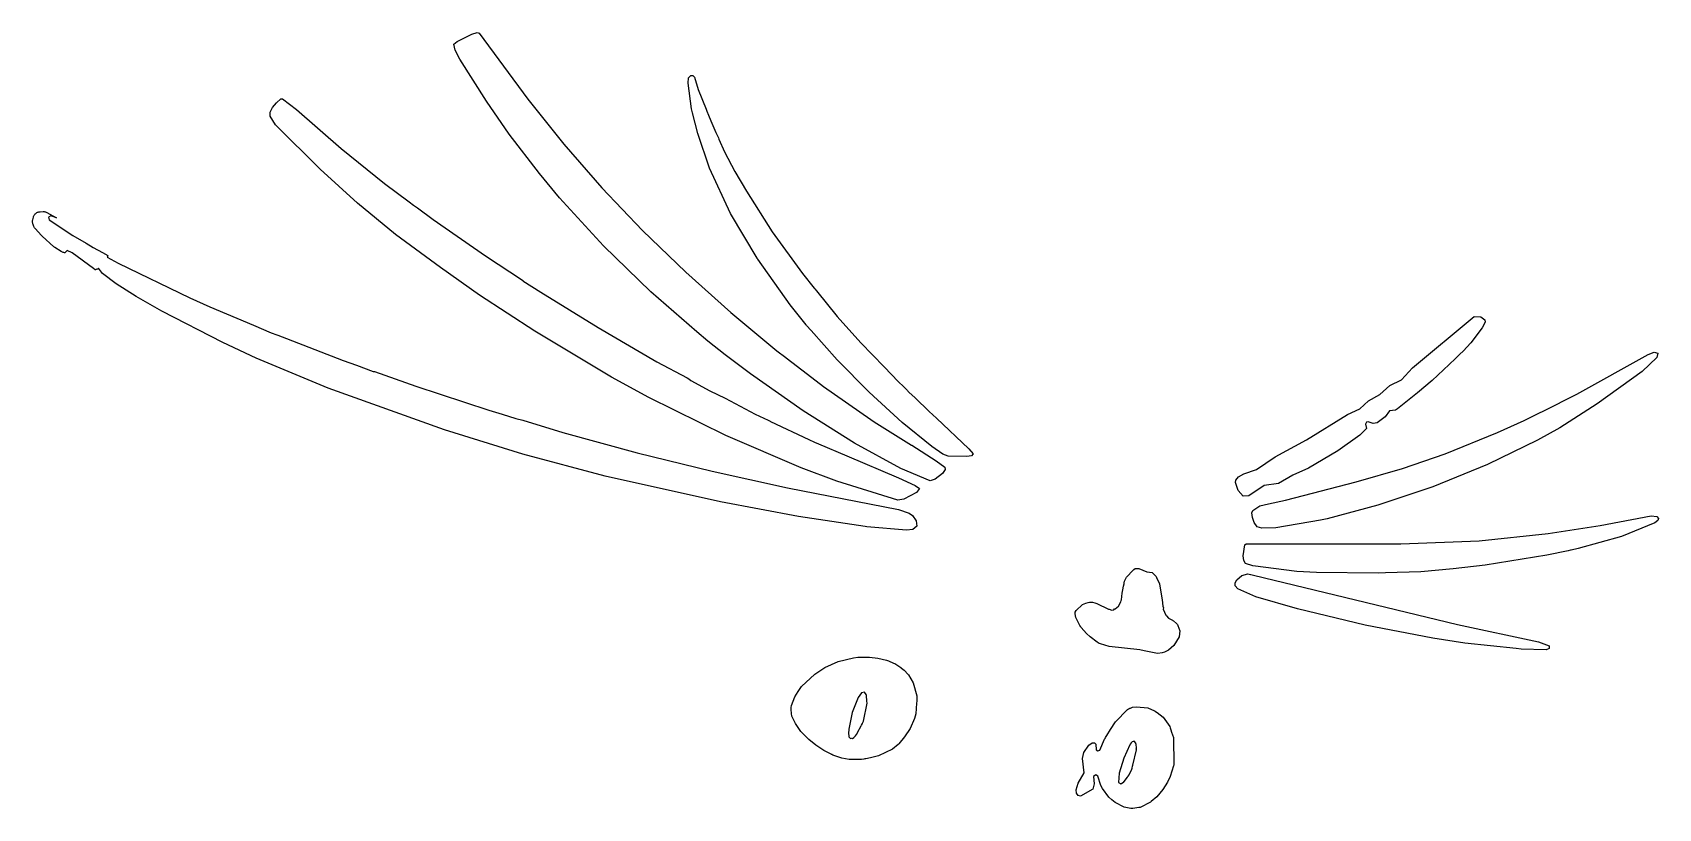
# Model space of a CAD drawing. Header units: millimetres. Extents: x 18 to 290, y 97 to 227.
import ezdxf

# ---------------------------------------------------------------- set-up
doc = ezdxf.new("R2010")
doc.units = ezdxf.units.MM
doc.layers.add('CUT', color=7, linetype='CONTINUOUS')

msp = doc.modelspace()

# ---------------------------------------------------------------- linework, layer by layer
at = {"layer": 'CUT'}
for points in [[(106.8652, 208.0812), (113.2338, 200.8203), (120.0363, 193.6613), (127.2373, 186.6979), (134.747, 179.9631), (142.4421, 173.6049), (143.9469, 172.4505), (143.9992, 172.4069), (147.5593, 169.679), (150.2365, 167.625), (158.1049, 162.1112), (158.8482, 161.6433), (159.1125, 161.4353), (164.8897, 157.832), (164.9465, 157.8048), (169.0296, 155.2348), (170.4922, 154.1521), (170.5309, 153.7573), (170.0935, 153.1239), (168.8592, 152.1677), (168.0153, 151.8753), (163.1508, 153.9555), (155.4094, 158.1835), (146.8116, 163.5869), (138.0577, 169.7205), (133.8166, 172.9163), (130.9179, 175.2184), (129.0683, 176.7409), (121.4143, 183.4112), (113.4837, 191.1337), (106.1886, 199.1434), (102.8107, 203.1791), (97.7775, 209.7908), (93.9572, 215.2825), (89.5188, 222.3125), (88.7304, 223.7696), (88.5131, 224.8121), (89.0705, 225.2636), (91.5126, 226.4843), (92.4479, 226.7415), (92.741, 226.6144), (100.8841, 215.6092)], [(132.6741, 209.1246), (132.7813, 208.9167), (133.7157, 206.8321), (135.4463, 203.5492), (137.349, 200.2201), (141.6826, 193.4525), (146.7392, 186.4917), (148.6905, 184.0676), (148.7997, 183.9236), (149.0788, 183.5851), (152.5082, 179.3246), (156.4695, 174.9165), (160.3489, 170.9362), (162.7488, 168.429), (163.5647, 167.6323), (164.2347, 166.9431), (164.3142, 166.8678), (164.4737, 166.7041), (165.524, 165.7189), (167.836, 163.461), (169.0978, 162.3326), (174.4653, 157.2438), (175.1932, 156.3935), (174.9493, 156.0617), (174.1438, 155.926), (171.0488, 155.9945), (170.1288, 156.3502), (168.3137, 157.6002), (163.3561, 161.6313), (157.8681, 166.6715), (152.5028, 172.0663), (148.1401, 176.9564), (147.4116, 177.8332), (147.3408, 177.9185), (147.3248, 177.9377), (147.3232, 177.9397), (144.6859, 181.2546), (139.254, 188.8702), (139.2125, 188.9347), (139.1764, 188.9907), (139.1449, 189.0396), (139.1338, 189.0569), (134.722, 196.4968), (131.2181, 204.0741), (129.224, 209.8483), (128.3536, 213.3036), (128.2083, 213.9675), (127.6353, 218.2914), (127.7025, 219.1752), (128.0555, 219.5599), (128.4049, 219.5477), (128.6909, 219.2618), (129.2946, 217.2471), (130.6177, 213.9492), (130.7448, 213.5799), (131.0308, 212.9196), (131.4036, 211.9903), (132.276, 210.0441)], [(100.0302, 185.3183), (100.0696, 185.3002), (103.0264, 183.3545), (112.6195, 177.4555), (122.3833, 171.7701), (127.4868, 169.0519), (127.7431, 168.9057), (128.0824, 168.6419), (131.2688, 166.8849), (133.7969, 165.6911), (138.8047, 163.0239), (140.9748, 161.9929), (141.3044, 161.8224), (141.3693, 161.8055), (147.767, 158.7661), (148.746, 158.3496), (149.3746, 158.0404), (154.1213, 156.0627), (162.7451, 152.3936), (165.4969, 151.107), (166.2221, 150.5948), (165.769, 149.9074), (163.6323, 148.8143), (162.6489, 148.6296), (152.4373, 151.7955), (146.5041, 154.0314), (133.9163, 159.4601), (121.0813, 165.7734), (114.8514, 169.1713), (102.0299, 176.8939), (92.8234, 182.8826), (86.2968, 187.4722), (78.8207, 193.0122), (72.4407, 198.2292), (66.2022, 203.9005), (58.7877, 211.3148), (57.8686, 212.7786), (57.9051, 213.4168), (58.2712, 214.2105), (58.9199, 215.021), (59.6766, 215.6849), (59.924, 215.6827), (62.2797, 213.8934), (69.7069, 207.3619), (76.9843, 201.5103), (81.0808, 198.4678), (81.7754, 197.8852), (82.4435, 197.4558), (85.0795, 195.498), (93.809, 189.4201), (99.9637, 185.3699)], [(106.6943, 159.9707), (119.1168, 156.5746), (131.6184, 153.5088), (144.2005, 150.7128), (162.749, 147.0733), (164.5406, 146.4763), (165.0964, 146.0988), (165.6722, 145.1824), (165.776, 144.2851), (165.1125, 143.7293), (164.0774, 143.6289), (157.443, 144.1953), (157.1567, 144.2225), (146.0376, 145.9213), (133.0109, 148.3657), (113.763, 152.6565), (100.0653, 156.3489), (86.9464, 160.3741), (67.5795, 167.3762), (55.5202, 172.3785), (49.9943, 174.9771), (39.7809, 180.2177), (35.5305, 182.6426), (32.19, 184.771), (32.1722, 184.7828), (29.8997, 186.4857), (29.2525, 187.3695), (29.156, 187.301), (29.0525, 187.2421), (28.9436, 187.1937), (28.8305, 187.1563), (28.7142, 187.1304), (28.6972, 187.1283), (28.3912, 187.3446), (24.8229, 189.9297), (23.9852, 190.3428), (23.5843, 189.9618), (23.5701, 189.9765), (23.4428, 190.0004), (23.331, 190.0269), (23.2223, 190.064), (23.1176, 190.1113), (23.0179, 190.1684), (21.9397, 190.8568), (21.8613, 190.9113), (21.7875, 190.972), (19.8093, 192.7331), (19.7083, 192.8345), (18.6548, 194.0258), (18.5723, 194.1303), (18.5019, 194.2432), (18.4444, 194.3633), (18.3068, 194.6971), (18.2695, 194.8006), (18.242, 194.9071), (18.2242, 195.0156), (18.2165, 195.1254), (18.2189, 195.2353), (18.2313, 195.3446), (18.2537, 195.4523), (18.3725, 195.9162), (18.4079, 196.0304), (18.4545, 196.1405), (18.5118, 196.2454), (18.5792, 196.3441), (18.6562, 196.4356), (18.7419, 196.519), (18.8354, 196.5935), (18.9359, 196.6583), (19.0424, 196.7127), (19.1537, 196.7563), (19.2688, 196.7886), (19.3866, 196.8093), (19.5058, 196.8181), (20.0186, 196.8306), (20.1449, 196.827), (20.2701, 196.8101), (20.3928, 196.7802), (20.5117, 196.7376), (20.6255, 196.6827), (22.2033, 195.8159), (21.2484, 196.1401), (20.9072, 195.8832), (21.0067, 195.468), (24.9248, 192.8183), (27.1671, 191.5428), (28.3299, 190.8348), (29.9006, 189.9878), (30.7921, 189.4807), (30.7559, 189.3817), (30.7059, 189.2772), (30.6901, 189.2512), (32.5019, 188.2123), (44.4916, 182.4111), (45.6069, 181.9342), (47.7989, 180.9215), (55.0996, 177.8749), (58.063, 176.6077), (58.9975, 176.2483), (59.1372, 176.19), (60.6243, 175.6226), (70.0602, 171.9935), (72.2636, 171.2086), (75.0751, 170.1606), (75.3065, 170.1245), (82.1659, 167.6807), (94.3797, 163.6889), (96.6074, 163.0162), (98.8986, 162.2691), (100.0199, 161.9859)], [(251.8293, 168.6283), (249.3572, 166.5522), (246.047, 163.8813), (245.6884, 163.6788), (244.6812, 163.5891), (243.9872, 162.5716), (242.6233, 161.5774), (241.9389, 161.4355), (241.1128, 161.7384), (240.8199, 161.6694), (240.6597, 161.3353), (240.832, 160.6187), (239.7482, 159.4941), (236.0404, 156.8608), (231.1848, 153.9822), (228.5517, 152.7986), (226.1712, 151.446), (223.7629, 151.0887), (221.2142, 149.3857), (220.2756, 149.3361), (219.4014, 150.2744), (218.998, 151.5792), (219.0535, 151.9778), (219.4613, 152.5318), (220.398, 153.0677), (222.4868, 153.7493), (225.6262, 155.8707), (230.8136, 158.7033), (237.6732, 162.95), (239.7117, 163.9224), (241.159, 165.2444), (243.0539, 166.3008), (244.755, 167.7701), (246.7077, 168.7468), (248.5119, 170.7569), (258.838, 179.2931), (259.923, 179.2631), (260.6143, 178.7508), (260.6773, 178.3932), (260.1718, 177.4186), (258.2663, 174.9475), (256.9568, 173.536), (256.4133, 173.0117), (255.9365, 172.5517), (255.686, 172.3101), (254.6437, 171.3045)], [(251.9128, 150.8734), (242.7392, 147.8056), (234.2909, 145.5528), (233.1478, 145.3063), (225.7363, 144.0131), (223.3747, 143.9534), (222.6065, 144.1956), (222.098, 144.9131), (221.7991, 145.768), (221.7089, 146.5059), (221.9014, 146.9124), (223.0354, 147.69), (224.4736, 148.0512), (227.3511, 148.6265), (239.1049, 151.7212), (246.8749, 153.9542), (253.9514, 156.3927), (262.7144, 159.9276), (267.1557, 161.9543), (269.942, 163.3381), (270.1039, 163.4139), (270.32, 163.5258), (275.9617, 166.3278), (287.8312, 172.9917), (288.8472, 173.348), (289.4707, 173.1908), (289.2785, 172.455), (286.8607, 170.1268), (279.3548, 164.7125), (273.1022, 160.7525), (269.4031, 158.664), (261.0206, 154.5764)], [(276.1466, 140.5665), (275.0043, 140.3067), (274.9245, 140.2886), (274.9089, 140.285), (274.4894, 140.1896), (270.9187, 139.4615), (260.664, 137.7919), (255.2971, 137.1656), (249.9165, 136.6874), (244.0069, 136.51), (242.7937, 136.4806), (232.5051, 136.5782), (229.2297, 136.7496), (221.8687, 137.7055), (220.6553, 138.0537), (220.357, 138.5654), (220.2801, 139.3397), (220.5226, 141.2047), (220.7362, 141.3652), (238.4165, 141.3652), (239.8043, 141.3355), (240.7259, 141.3652), (246.6027, 141.3652), (259.6274, 141.8706), (271.1767, 143.091), (279.8346, 144.4299), (288.38, 146.008), (289.2942, 145.9367), (289.5746, 145.5631), (289.469, 145.2505), (288.9543, 144.8393), (283.3768, 142.561)], [(198.6573, 130.3087), (198.7939, 130.4861), (198.9125, 130.489), (199.4444, 130.951), (199.848, 131.6902), (199.8801, 131.8954), (199.9749, 132.0183), (200.0678, 133.0946), (200.1584, 133.6736), (200.2911, 134.2752), (200.378, 134.6692), (200.4133, 134.8295), (200.483, 135.1454), (200.7988, 135.774), (200.994, 135.991), (201.6673, 136.7393), (202.0262, 137.0957), (202.2478, 137.2276), (202.8256, 137.2152), (202.8693, 137.2142), (202.8725, 137.2142), (202.8735, 137.2141), (204.1904, 136.6642), (205.074, 136.5441), (205.6735, 135.9775), (205.6876, 135.9469), (205.7158, 135.8861), (205.799, 135.7064), (206.2865, 134.653), (206.2954, 134.6339), (206.2989, 134.6264), (206.299, 134.6262), (206.7557, 132.0016), (206.8748, 130.9412), (206.9517, 130.6915), (206.9382, 130.4349), (207.3551, 129.4224), (207.4818, 129.3508), (207.7769, 128.9517), (208.4932, 128.6117), (208.5434, 128.5687), (208.6359, 128.4896), (209.1244, 128.0716), (209.2626, 127.9533), (209.3105, 127.8624), (209.3698, 127.7114), (209.711, 126.8429), (209.5751, 125.8326), (208.6929, 124.3883), (207.8192, 123.6183), (207.1105, 123.2609), (206.7679, 123.157), (206.0238, 123.0686), (205.6637, 123.0874), (203.7541, 123.4659), (202.9949, 123.6474), (197.8841, 124.2121), (196.4774, 124.6402), (196.2034, 124.7293), (195.8982, 124.9271), (194.7015, 125.8124), (194.1268, 126.3785), (193.2526, 127.3617), (193.2223, 127.4103), (193.1656, 127.501), (193.0253, 127.7255), (192.8132, 128.0649), (192.3379, 129.0277), (192.2069, 129.6513), (192.2335, 129.9506), (192.3772, 130.2005), (193.4242, 131.2037), (194.0157, 131.4346), (194.3727, 131.5705), (194.6335, 131.5974), (194.8548, 131.6203), (195.127, 131.6014), (195.5191, 131.5302), (195.822, 131.4178), (197.767, 130.4604), (197.9135, 130.464), (198.3166, 130.2773)], [(222.3651, 132.4967), (219.3736, 133.8248), (218.9542, 134.3162), (218.9138, 134.8286), (219.1986, 135.3373), (220.0475, 136.0608), (221.0533, 136.3539), (221.5128, 136.2425), (221.5348, 136.2284), (222.0065, 136.1227), (256.0287, 127.8706), (269.5666, 124.9773), (271.3433, 124.3069), (271.3274, 123.8919), (270.8081, 123.6804), (266.6725, 123.7872), (265.8233, 123.8577), (257.2704, 124.7771), (251.9226, 125.5839), (240.6094, 127.787), (229.3427, 130.4991)], [(148.779, 119.5655), (150.4467, 120.6971), (152.6801, 121.7096), (155.2225, 122.3317), (155.964, 122.4105), (156.9272, 122.4422), (157.682, 122.4517), (157.9286, 122.4437), (159.2642, 122.2518), (160.7378, 121.9336), (161.0566, 121.8143), (161.9117, 121.4548), (162.1396, 121.3497), (163.1403, 120.7089), (163.5844, 120.3193), (163.6165, 120.2911), (164.4278, 119.4578), (165.1775, 118.1447), (165.8092, 115.9655), (165.8137, 115.9411), (165.8246, 115.5511), (165.8106, 115.3491), (165.7935, 115.1038), (165.7706, 114.7751), (165.6454, 112.974), (165.4353, 112.2062), (164.6799, 110.5194), (163.7652, 109.1543), (162.7743, 107.9636), (162.6772, 107.8727), (161.7296, 107.0622), (159.4296, 105.9308), (158.0567, 105.5958), (157.2697, 105.4572), (157.1307, 105.4327), (156.9624, 105.4031), (156.5435, 105.3293), (154.4942, 105.3295), (153.2913, 105.5811), (151.7828, 106.0856), (151.6063, 106.164), (151.5438, 106.1918), (151.5046, 106.2093), (151.4799, 106.2202), (150.2623, 106.8463), (148.9261, 107.7269), (147.7813, 108.6577), (147.4766, 108.9377), (146.451, 110.0426), (145.524, 111.3717), (144.9552, 112.5689), (144.8674, 113.0045), (144.8448, 113.7107), (144.8448, 113.7123), (144.8556, 114.053), (144.8629, 114.2818), (144.8657, 114.3721), (145.4121, 115.8249), (145.9783, 116.7074), (146.5754, 117.5405)], [(154.4404, 110.4101), (154.4648, 110.2441), (154.3852, 109.8733), (154.4691, 109.1528), (154.7191, 108.8758), (154.8958, 108.8938), (155.0754, 108.8395), (155.2814, 109.0272), (155.5836, 109.278), (155.7304, 109.5428), (155.7851, 109.5957), (155.9143, 109.8745), (156.5105, 110.9503), (156.5854, 111.0792), (156.5917, 111.0969), (156.72, 111.3284), (156.739, 111.4232), (156.9255, 111.765), (157.502, 114.7416), (157.4674, 115.109), (157.4071, 116.0548), (157.3737, 116.1028), (157.3641, 116.2041), (157.0437, 116.5997), (156.5678, 116.4643), (156.0195, 115.7057), (155.001, 113.1785)], [(201.105, 113.7883), (201.3201, 113.8728), (201.3584, 113.8879), (201.4591, 113.9274), (201.7939, 114.059), (202.3904, 114.1254), (203.7149, 114.049), (204.3686, 113.9524), (205.4415, 113.4891), (205.5344, 113.4326), (205.5572, 113.4187), (205.6457, 113.3648), (205.9169, 113.1997), (206.9181, 112.4052), (206.9255, 112.3977), (208.0257, 110.8579), (208.1051, 110.6074), (208.2092, 110.2788), (208.3262, 109.9095), (208.6082, 109.0199), (208.667, 104.3804), (208.6494, 104.3086), (208.1022, 102.5153), (207.6078, 101.5755), (206.8624, 100.3441), (205.8549, 99.1273), (204.9005, 98.3136), (204.794, 98.2255), (204.7909, 98.2229), (204.7793, 98.2133), (204.7697, 98.2053), (203.0789, 97.3526), (202.8653, 97.3127), (201.8652, 97.1595), (201.5249, 97.1653), (200.4288, 97.3932), (198.9269, 98.1428), (198.3381, 98.5959), (197.8333, 99.0603), (196.7729, 100.5216), (196.5308, 100.9809), (196.0105, 102.5439), (195.6543, 102.7812), (195.2719, 102.4766), (195.3834, 101.2828), (195.183, 100.41), (193.1325, 99.1951), (192.7511, 99.3313), (192.4736, 99.699), (192.3761, 100.2872), (192.7192, 101.3931), (193.7085, 103.0895), (193.4229, 105.5005), (193.6733, 106.4865), (194.5257, 107.717), (195.0879, 108.1119), (195.4414, 108.1416), (195.6476, 107.8775), (195.7231, 106.964), (196.0048, 106.7962), (196.3148, 106.903), (197.1344, 108.7172), (197.2128, 108.8486), (197.3126, 109.0162), (197.5156, 109.357), (198.1093, 110.3534), (198.9467, 111.6317), (200.9577, 113.7151)], [(202.4374, 107.1867), (202.3974, 107.9377), (202.3703, 107.9746), (202.3639, 108.0734), (202.1196, 108.3522), (202.095, 108.3487), (202.0652, 108.3893), (201.9282, 108.3251), (201.7526, 108.3002), (201.6821, 108.2097), (201.5496, 108.1477), (201.4313, 107.8879), (201.3706, 107.8101), (200.3205, 105.5671), (199.5465, 103.0348), (199.4388, 101.5145), (199.8454, 101.2736), (199.9181, 101.3248), (199.9192, 101.3242), (199.9461, 101.3444), (200.3353, 101.618), (200.369, 101.6616), (200.4096, 101.6921), (200.9409, 102.3801), (200.9656, 102.4338), (201.0514, 102.5415), (201.0556, 102.5508), (201.2165, 102.7592), (201.6688, 103.7162), (201.7163, 103.9181), (201.7454, 103.967), (201.7753, 104.1691), (201.7859, 104.2143), (201.7911, 104.2255), (201.8239, 104.3761), (202.4352, 106.9765), (202.4251, 107.1305)]]:
    msp.add_lwpolyline(points, close=True, dxfattribs=at)

doc.saveas('drawing.dxf')
